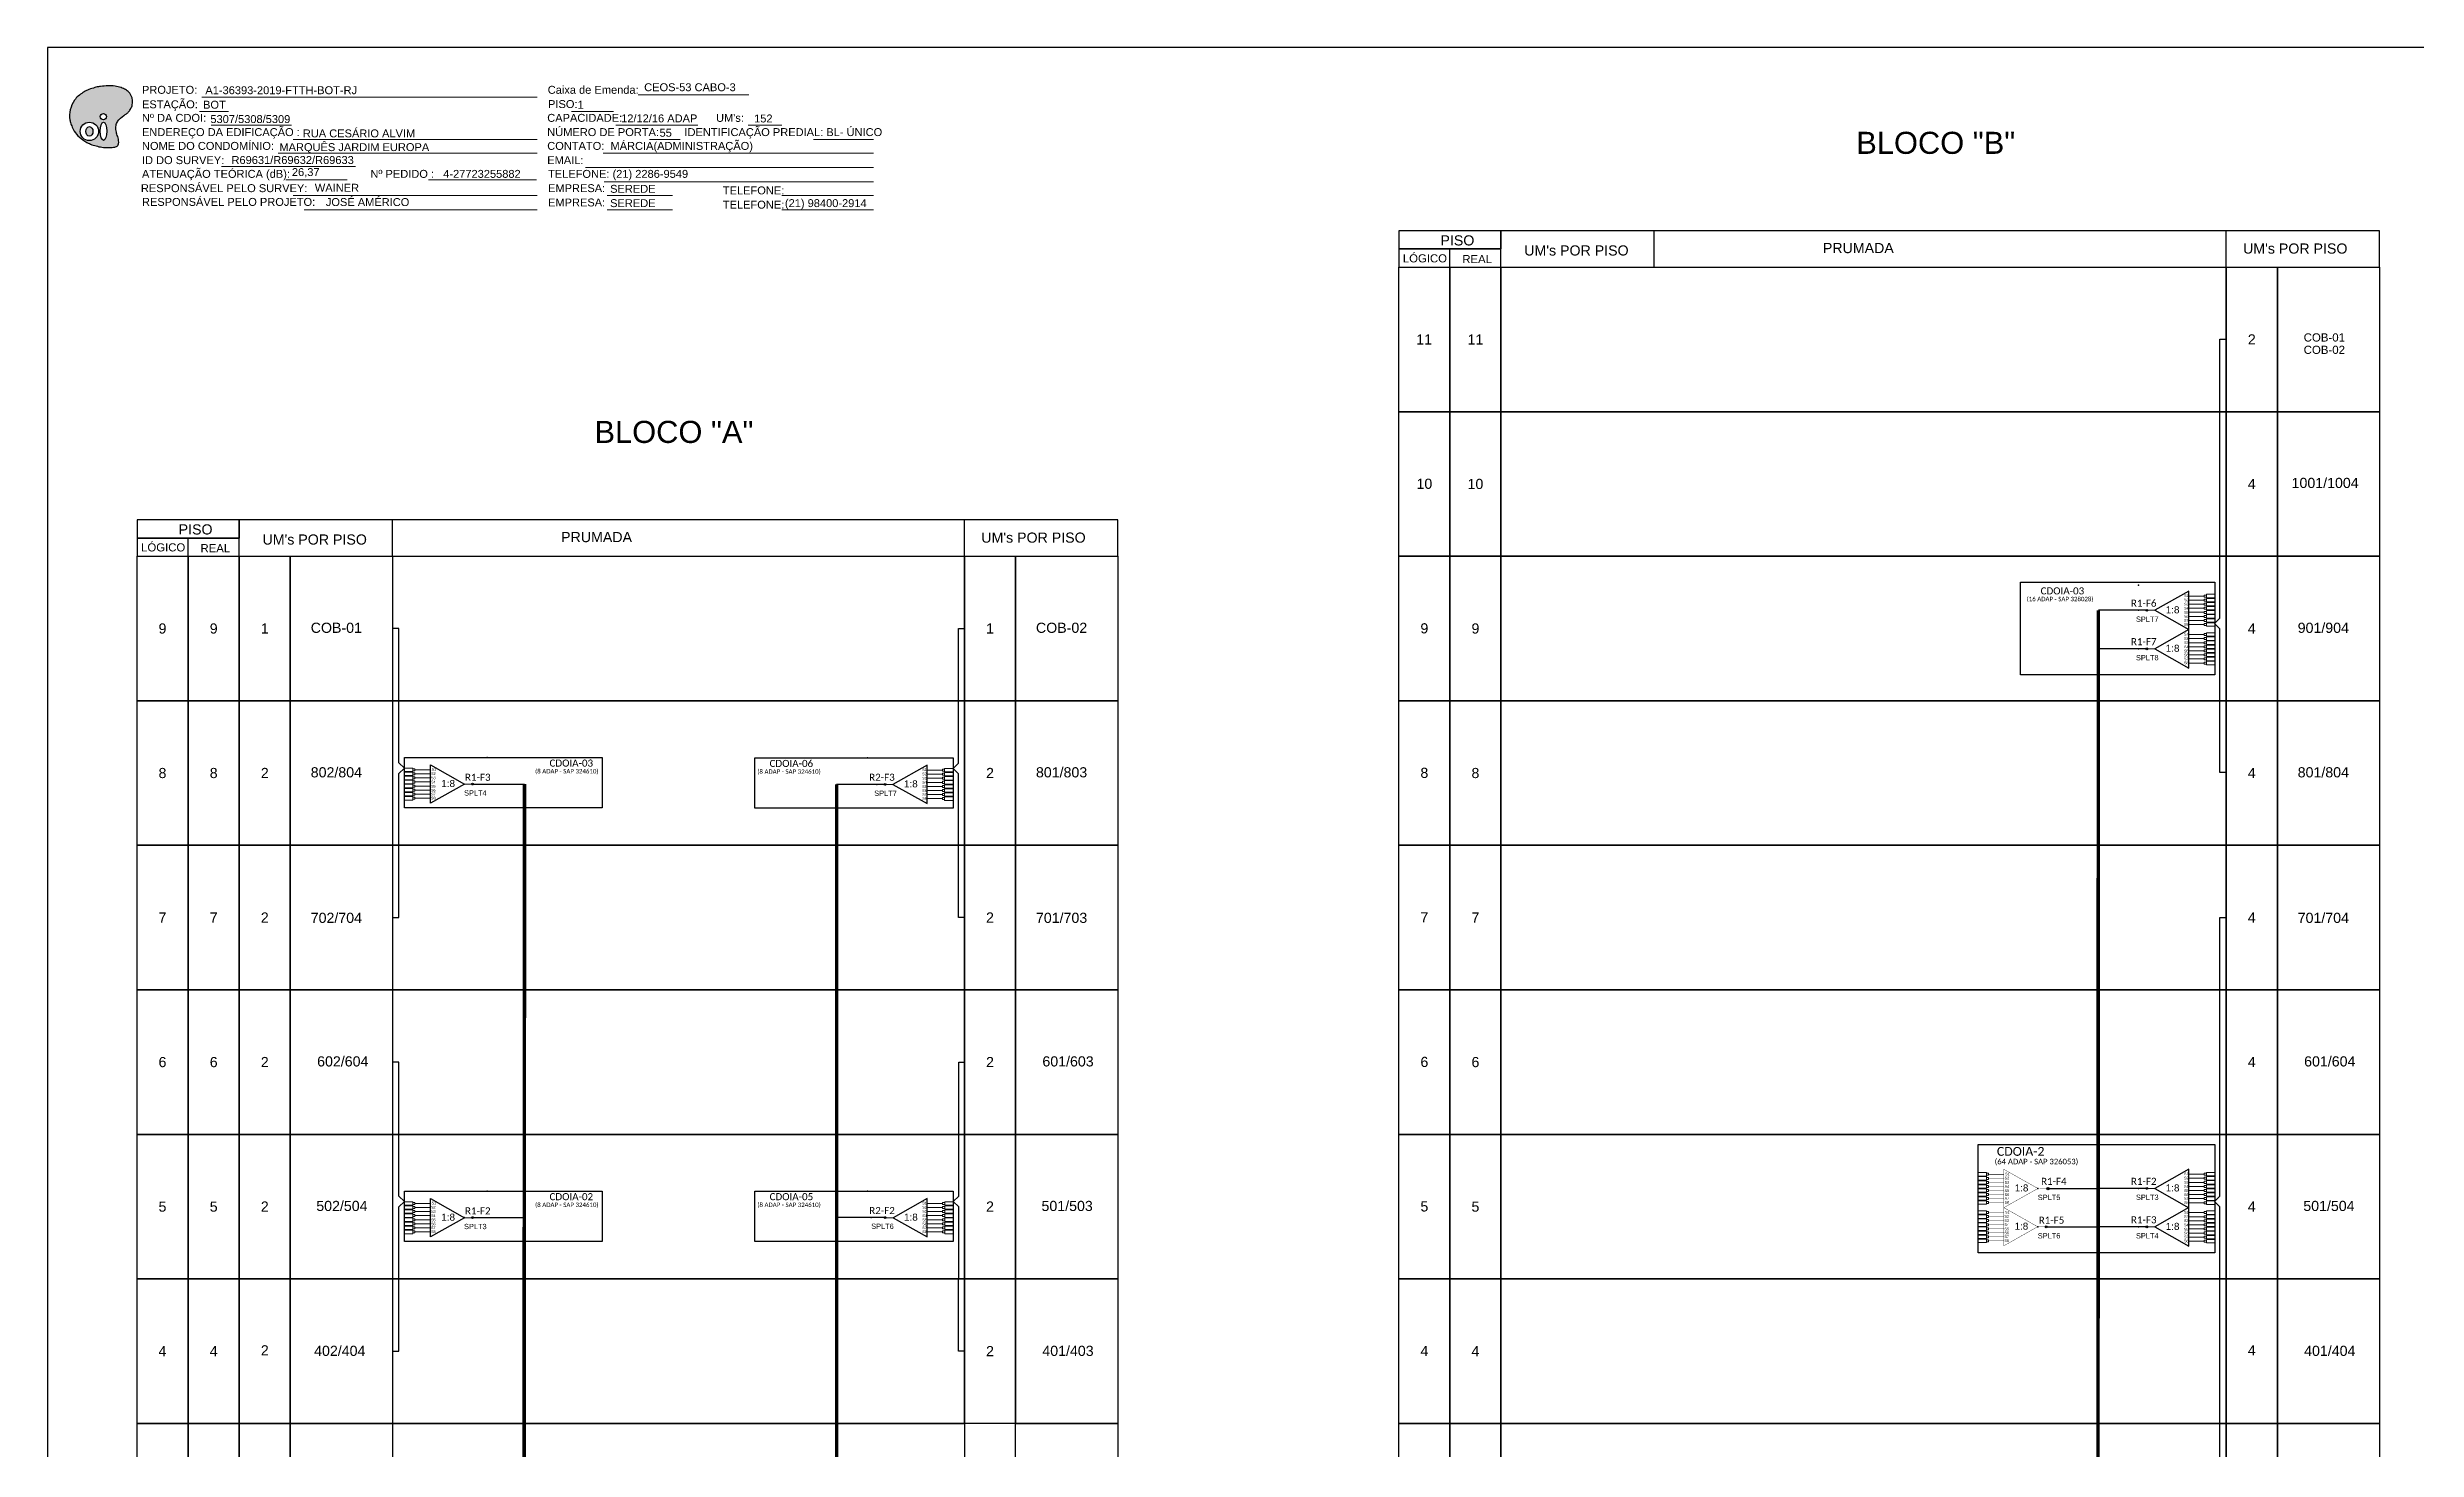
# Model space of a CAD drawing. Header units: millimetres. Extents: x 685560 to 956314, y 7459598 to 7518998.
# Drawn here: x 872214 to 925886, y 7487230 to 7518998 of the extents above; entities that cross this region are included whole.
import ezdxf
from ezdxf.enums import TextEntityAlignment as Align

# ---------------------------------------------------------------- set-up
doc = ezdxf.new("R2010")
doc.units = ezdxf.units.MM
doc.header["$LTSCALE"] = 3
doc.linetypes.add('DASHED', pattern=[0.75, 0.5, -0.25])
doc.styles.add('ARIAL', font='')
doc.styles.get("Standard").update_dxf_attribs({"font": ''})
doc.styles.add('WMF-Calibri0', font='')
doc.styles.get('ARIAL').set_extended_font_data('Arial')
doc.styles.get('Standard').set_extended_font_data('Arial')
doc.styles.get('WMF-Calibri0').set_extended_font_data('Calibri')
doc.linetypes.add('RESERVA', pattern='A,0.5,-0.15,["RESERVA",Standard,S=0.18,R=0,X=0,Y=-0.1],-1.3', length=1.95)

# ---------------------------------------------------------------- blocks, each defined once
blk = doc.blocks.new('SPLT_1-8_SC-APC')
at = {"color": 1}
blk.add_lwpolyline([(-7.37, -2.1), (-17.04, -7.55), (-7.37, -13), (-7.37, -2.1)], dxfattribs=at)
at = {"color": 3, "lineweight": 0}
for points in [[(-2.99, -3.51), (-7.37, -3.51)], [(-7.37, -4.66), (-2.99, -4.66)], [(-7.37, -5.82), (-2.99, -5.82)], [(-2.41, -3.02), (-2.41, -4)], [(-2.41, -3.02), (0, -3.02)], [(-2.41, -4), (0, -4)], [(-2.41, -4.17), (-2.41, -5.16)], [(-2.41, -4.17), (0, -4.17)], [(-2.41, -5.16), (0, -5.16)], [(-2.41, -5.32), (-2.41, -6.31)], [(-2.41, -5.32), (0, -5.32)], [(-2.41, -6.31), (0, -6.31)], [(-2.41, -6.48), (-2.41, -7.46)], [(-2.41, -6.48), (0, -6.48)], [(-7.37, -6.97), (-2.99, -6.97)], [(-7.37, -8.12), (-2.99, -8.12)], [(-7.37, -9.28), (-2.99, -9.28)], [(-7.37, -10.43), (-2.99, -10.43)], [(-7.37, -11.58), (-2.99, -11.58)], [(-2.41, -7.46), (0, -7.46)], [(-2.41, -7.63), (-2.41, -8.62)], [(-2.41, -7.63), (0, -7.63)], [(-2.41, -8.62), (0, -8.62)], [(-2.41, -8.78), (-2.41, -9.77)], [(-2.41, -8.78), (0, -8.78)], [(-2.41, -9.77), (0, -9.77)], [(-2.41, -9.94), (-2.41, -10.92)], [(-2.41, -9.94), (0, -9.94)], [(-2.41, -10.92), (0, -10.92)], [(-2.41, -11.09), (-2.41, -12.08)], [(-2.41, -11.09), (0, -11.09)], [(-2.41, -12.08), (0, -12.08)]]:
    blk.add_lwpolyline(points, dxfattribs=at)
for points in [[(-2.99, -3.22), (-2.41, -3.22), (-2.41, -3.8), (-2.99, -3.8)], [(-2.99, -4.38), (-2.41, -4.38), (-2.41, -4.95), (-2.99, -4.95)], [(-2.99, -5.53), (-2.41, -5.53), (-2.41, -6.1), (-2.99, -6.1)], [(-2.99, -6.68), (-2.41, -6.68), (-2.41, -7.26), (-2.99, -7.26)], [(-2.99, -7.84), (-2.41, -7.84), (-2.41, -8.41), (-2.99, -8.41)], [(-2.99, -8.99), (-2.41, -8.99), (-2.41, -9.56), (-2.99, -9.56)], [(-2.99, -10.14), (-2.41, -10.14), (-2.41, -10.72), (-2.99, -10.72)], [(-2.99, -11.3), (-2.41, -11.3), (-2.41, -11.87), (-2.99, -11.87)]]:
    blk.add_lwpolyline(points, close=True, dxfattribs=at)
at = {"color": 1, "lineweight": 0}
blk.add_lwpolyline([(-17.04, -7.55), (-19.26, -7.55)], dxfattribs=at)
at = {"color": 1, "style": 'ARIAL'}
for s, height, p in [('1:8', 2, (-13.91, -8.4)), ('S1', 0.75, (-8.74, -3.78)), ('S2', 0.75, (-8.74, -4.97)), ('S3', 0.75, (-8.74, -6.18)), ('S4', 0.75, (-8.74, -7.36)), ('S5', 0.75, (-8.74, -8.57)), ('S6', 0.75, (-8.74, -9.69)), ('S7', 0.75, (-8.74, -10.78)), ('S8', 0.75, (-8.74, -11.9))]:
    blk.add_text(s, height=height, dxfattribs=at).set_placement(p)
blk = doc.blocks.new('A$C415C251F')
at = {"color": 3}
blk.add_point((0, 0), dxfattribs=at)
blk = doc.blocks.new('LEG_CDOIA8_C-SPLT_DIR')
at = {"color": 3}
blk.add_blockref('A$C415C251F', (0, 0), dxfattribs=at)
at = {"color": 1, "style": 'WMF-Calibri0', "flags": 4}
blk.add_attdef('CDO', (-26.84, -2.61), '', height=2, dxfattribs=at)
blk.add_attdef('MODELO', text='', height=1.5, dxfattribs=at).set_placement((-22.23, -4.54), align=Align.CENTER)
at = {"style": 'ARIAL', "flags": 4}
blk.add_attdef('SPLITAGEM', text='', height=1.5, dxfattribs=at).set_placement((-18.36, -12.59), align=Align.CENTER)
blk = doc.blocks.new('SPLITTER_')
blk.add_point((0, 0))
at = {"style": 'ARIAL', "flags": 4}
blk.add_attdef('SPLT', (0, -3.26), '', height=1.5, dxfattribs=at)
blk = doc.blocks.new('LEG_CDOIA8_C-SPLT_ESQ')
at = {"color": 3, "extrusion": (0, 0, -1), "xscale": -1, "zscale": -1}
blk.add_blockref('A$C415C251F', (0, 0), dxfattribs=at)
at = {"color": 1, "style": 'WMF-Calibri0', "flags": 4}
blk.add_attdef('MODELO', text='', height=1.5, dxfattribs=at).set_placement((22.54, -4.54), align=Align.CENTER)
blk.add_attdef('CDO', (21.44, -2.61), '', height=2, dxfattribs=at)
at = {"style": 'ARIAL', "flags": 4}
blk.add_attdef('SPLITAGEM', text='', height=1.5, dxfattribs=at).set_placement((18.61, -12.59), align=Align.CENTER)
blk = doc.blocks.new('SPLT_1-8_SC-APC_ESQ')
at = {"color": 3, "lineweight": 0}
for points in [[(2.41, -3.02), (0, -3.02)], [(2.41, -4), (0, -4)], [(2.41, -4.17), (0, -4.17)], [(2.41, -5.16), (0, -5.16)], [(2.41, -5.32), (0, -5.32)], [(2.41, -6.31), (0, -6.31)], [(2.41, -6.48), (0, -6.48)], [(2.41, -3.02), (2.41, -4)], [(2.41, -4.17), (2.41, -5.16)], [(2.41, -5.32), (2.41, -6.31)], [(2.41, -6.48), (2.41, -7.46)], [(2.99, -3.51), (7.37, -3.51)], [(7.37, -4.66), (2.99, -4.66)], [(7.37, -5.82), (2.99, -5.82)], [(2.41, -7.46), (0, -7.46)], [(2.41, -7.63), (0, -7.63)], [(2.41, -8.62), (0, -8.62)], [(2.41, -8.78), (0, -8.78)], [(2.41, -9.77), (0, -9.77)], [(2.41, -9.94), (0, -9.94)], [(2.41, -10.92), (0, -10.92)], [(2.41, -11.09), (0, -11.09)], [(2.41, -12.08), (0, -12.08)], [(2.41, -7.63), (2.41, -8.62)], [(2.41, -8.78), (2.41, -9.77)], [(2.41, -9.94), (2.41, -10.92)], [(2.41, -11.09), (2.41, -12.08)], [(7.37, -6.97), (2.99, -6.97)], [(7.37, -8.12), (2.99, -8.12)], [(7.37, -9.28), (2.99, -9.28)], [(7.37, -10.43), (2.99, -10.43)], [(7.37, -11.58), (2.99, -11.58)]]:
    blk.add_lwpolyline(points, dxfattribs=at)
for points in [[(2.99, -3.22), (2.41, -3.22), (2.41, -3.8), (2.99, -3.8)], [(2.99, -4.38), (2.41, -4.38), (2.41, -4.95), (2.99, -4.95)], [(2.99, -5.53), (2.41, -5.53), (2.41, -6.1), (2.99, -6.1)], [(2.99, -6.68), (2.41, -6.68), (2.41, -7.26), (2.99, -7.26)], [(2.99, -7.84), (2.41, -7.84), (2.41, -8.41), (2.99, -8.41)], [(2.99, -8.99), (2.41, -8.99), (2.41, -9.56), (2.99, -9.56)], [(2.99, -10.14), (2.41, -10.14), (2.41, -10.72), (2.99, -10.72)], [(2.99, -11.3), (2.41, -11.3), (2.41, -11.87), (2.99, -11.87)]]:
    blk.add_lwpolyline(points, close=True, dxfattribs=at)
at = {"color": 1}
blk.add_lwpolyline([(7.37, -2.1), (17.04, -7.55), (7.37, -13), (7.37, -2.1)], dxfattribs=at)
at = {"color": 1, "lineweight": 0}
blk.add_lwpolyline([(17.04, -7.55), (19.26, -7.55)], dxfattribs=at)
at = {"color": 1, "style": 'ARIAL'}
for s, height, p in [('S3', 0.75, (7.55, -6.18)), ('S4', 0.75, (7.55, -7.36)), ('S2', 0.75, (7.56, -4.97)), ('S1', 0.75, (7.7, -3.78)), ('1:8', 2, (10.45, -8.4)), ('S5', 0.75, (7.55, -8.57)), ('S6', 0.75, (7.55, -9.69)), ('S7', 0.75, (7.55, -10.78)), ('S8', 0.75, (7.55, -11.9))]:
    blk.add_text(s, height=height, dxfattribs=at).set_placement(p)
blk = doc.blocks.new('OI')
h = blk.add_hatch(color=40)
edge = h.paths.add_edge_path()
edge.add_spline(control_points=[(4.35, -0.67), (3.92, -0.99), (3.26, -1.5), (2.81, -2.59), (2.9, -3.5), (3.06, -4.27), (3.31, -4.85), (3.37, -5.39), (3.4, -5.88), (3.2, -6.4), (2.54, -6.61), (1.65, -6.63), (0.55, -6.67), (-0.56, -6.42), (-1.61, -6.14), (-2.77, -5.61), (-3.92, -4.77), (-4.89, -3.7), (-5.34, -2.65), (-5.6, -1.94), (-5.85, -0.96), (-5.71, 0.47), (-5.1, 2.02), (-4.14, 3.02), (-3.3, 3.61), (-2.37, 4.16), (-1.36, 4.44), (-0.56, 4.7), (0.79, 4.85), (2.24, 4.97), (3.79, 4.57), (4.67, 4.21), (5.44, 3.65), (5.76, 2.99), (6.03, 2.21), (6.01, 1.46), (5.72, 0.64), (5.31, 0.08), (4.88, -0.38), (4.51, -0.55), (4.35, -0.67)], knot_values=[0, 0, 0, 0, 1.60434, 2.417191, 3.427595, 4.282808, 4.776746, 5.304182, 5.888771, 6.258406, 6.858137, 7.79129, 8.986195, 10.124242, 11.187857, 12.242908, 13.953784, 15.414161, 16.515391, 17.349188, 17.675853, 19.552021, 21.515531, 22.568638, 23.63245, 24.621084, 25.782718, 26.745347, 27.142653, 29.870543, 31.004649, 31.921532, 32.709589, 33.801391, 34.042471, 35.192333, 35.971461, 36.628871, 37.254359, 37.836911, 37.836911, 37.836911, 37.836911], degree=3, periodic=1)
h.paths.add_polyline_path([(1.13, -0.87, -1), (-0.04, -0.87, -1)], flags=16)
edge = h.paths.add_edge_path(flags=16)
edge.add_ellipse((0.56, -3.59), major_axis=(-0.02, 1.71), ratio=0.361305, start_angle=0, end_angle=360)
h.paths.add_polyline_path([(-0.36, -3.62, -1), (-3.8, -3.62, -1)], flags=16)
edge = h.paths.add_edge_path(flags=0)
edge.add_ellipse((-2.08, -3.62), major_axis=(0, 0.885), ratio=0.758294, start_angle=0, end_angle=360)
at = {"color": 40}
for centre, radius in [((-2.08, -3.62), 1.72), ((0.54, -0.87), 0.587)]:
    blk.add_circle(centre, radius, dxfattribs=at)
blk.add_ellipse((-2.08, -3.62), major_axis=(0, 0.885), ratio=0.758294, start_param=-3.141592653589792, end_param=3.141592653589792, dxfattribs=at)
blk.add_ellipse((0.56, -3.59), major_axis=(-0.02, 1.71), ratio=0.361305, dxfattribs=at)
at = {"color": 40, "start_tangent": (-0.800898, -0.598801), "end_tangent": (-0.800898, -0.598801)}
blk.add_spline([(4.35, -0.67), (3.2, -1.78), (2.9, -2.54), (2.92, -3.55), (3.12, -4.38), (3.28, -4.85), (3.37, -5.37), (3.35, -5.95), (3.2, -6.29), (2.66, -6.55), (1.73, -6.63), (0.54, -6.62), (-0.58, -6.41), (-1.6, -6.11), (-2.56, -5.67), (-3.95, -4.67), (-4.89, -3.56), (-5.37, -2.56), (-5.64, -1.78), (-5.72, -1.46), (-5.63, 0.42), (-4.84, 2.22), (-4.13, 2.99), (-3.27, 3.62), (-2.4, 4.09), (-1.3, 4.47), (-0.37, 4.72), (0.02, 4.77), (2.75, 4.8), (3.85, 4.53), (4.69, 4.16), (5.31, 3.68), (5.85, 2.73), (5.93, 2.5), (5.94, 1.35), (5.67, 0.62), (5.29, 0.08), (4.84, -0.36), (4.35, -0.67)], degree=3, dxfattribs=at)

msp = doc.modelspace()

# ---------------------------------------------------------------- hatches: boundary and pattern name
h = msp.add_hatch(color=3)
h.dxf.hatch_style = 1
edge = h.paths.add_edge_path()
edge.add_arc((919775, 7506245), 20.5, 0, 360)
h = msp.add_hatch(color=3)
h.dxf.hatch_style = 1
edge = h.paths.add_edge_path()
edge.add_arc((919775, 7505373), 20.5, 0, 360)
h = msp.add_hatch(color=3)
h.dxf.hatch_style = 1
edge = h.paths.add_edge_path()
edge.add_arc((881843, 7502309), 20.5, 0, 360)
h = msp.add_hatch(color=3)
h.dxf.hatch_style = 1
edge = h.paths.add_edge_path()
edge.add_arc((891192, 7502301), 20.5, 0, 360)
h = msp.add_hatch(color=3)
h.dxf.hatch_style = 1
edge = h.paths.add_edge_path()
edge.add_arc((917534, 7493143), 24.2, 0, 360)
h = msp.add_hatch(color=3)
h.dxf.hatch_style = 1
edge = h.paths.add_edge_path()
edge.add_arc((917534, 7493143), 20.5, 0, 360)
h = msp.add_hatch(color=3)
h.dxf.hatch_style = 1
edge = h.paths.add_edge_path()
edge.add_arc((919775, 7493148), 20.5, 0, 360)
h = msp.add_hatch(color=3)
h.dxf.hatch_style = 1
edge = h.paths.add_edge_path()
edge.add_arc((881843, 7492486), 20.5, 0, 360)
h = msp.add_hatch(color=3)
h.dxf.hatch_style = 1
edge = h.paths.add_edge_path()
edge.add_arc((891193, 7492486), 20.5, 0, 360)
h = msp.add_hatch(color=3)
h.dxf.hatch_style = 1
edge = h.paths.add_edge_path()
edge.add_arc((917495, 7492276), 20.5, 0, 360)
h = msp.add_hatch(color=3)
h.dxf.hatch_style = 1
edge = h.paths.add_edge_path()
edge.add_arc((919775, 7492276), 20.5, 0, 360)

# ---------------------------------------------------------------- linework, layer by layer
for points in [[(872214, 7459598), (956314, 7459598), (956314, 7518998), (872214, 7518998)], [(902829, 7514019), (903987, 7514019), (903987, 7510745), (902829, 7510745)], [(903987, 7514019), (905144, 7514019), (905144, 7510745), (903987, 7510745)], [(905144, 7514019), (921573, 7514019), (921573, 7510745), (905144, 7510745)], [(921573, 7514019), (922731, 7514019), (922731, 7510745), (921573, 7510745)], [(922731, 7514019), (925045, 7514019), (925045, 7510745), (922731, 7510745)], [(902829, 7510745), (903987, 7510745), (903987, 7507471), (902829, 7507471)], [(903987, 7510745), (905144, 7510745), (905144, 7507471), (903987, 7507471)], [(905144, 7510745), (921573, 7510745), (921573, 7507471), (905144, 7507471)], [(921573, 7510745), (922731, 7510745), (922731, 7507471), (921573, 7507471)], [(922731, 7510745), (925045, 7510745), (925045, 7507471), (922731, 7507471)], [(874246, 7507471), (875403, 7507471), (875403, 7504196), (874246, 7504196)], [(875403, 7507471), (876560, 7507471), (876560, 7504196), (875403, 7504196)], [(876560, 7507471), (892990, 7507471), (892990, 7504196), (876560, 7504196)], [(876560, 7507471), (877718, 7507471), (877718, 7504196), (876560, 7504196)], [(877718, 7507471), (880032, 7507471), (880032, 7504196), (877718, 7504196)], [(892990, 7507471), (894147, 7507471), (894147, 7504196), (892990, 7504196)], [(894147, 7507471), (896462, 7507471), (896462, 7504196), (894147, 7504196)], [(902829, 7507471), (903987, 7507471), (903987, 7504196), (902829, 7504196)], [(903987, 7507471), (905144, 7507471), (905144, 7504196), (903987, 7504196)], [(905144, 7507471), (921573, 7507471), (921573, 7504196), (905144, 7504196)], [(921573, 7507471), (922731, 7507471), (922731, 7504196), (921573, 7504196)], [(922731, 7507471), (925045, 7507471), (925045, 7504196), (922731, 7504196)], [(874246, 7504196), (875403, 7504196), (875403, 7500922), (874246, 7500922)], [(875403, 7504196), (876560, 7504196), (876560, 7500922), (875403, 7500922)], [(876560, 7504196), (892990, 7504196), (892990, 7500922), (876560, 7500922)], [(876560, 7504196), (877718, 7504196), (877718, 7500922), (876560, 7500922)], [(877718, 7504196), (880032, 7504196), (880032, 7500922), (877718, 7500922)], [(892990, 7504196), (894147, 7504196), (894147, 7500922), (892990, 7500922)], [(894147, 7504196), (896462, 7504196), (896462, 7500922), (894147, 7500922)], [(902829, 7504196), (903987, 7504196), (903987, 7500922), (902829, 7500922)], [(903987, 7504196), (905144, 7504196), (905144, 7500922), (903987, 7500922)], [(905144, 7504196), (921573, 7504196), (921573, 7500922), (905144, 7500922)], [(921573, 7504196), (922731, 7504196), (922731, 7500922), (921573, 7500922)], [(922731, 7504196), (925045, 7504196), (925045, 7500922), (922731, 7500922)], [(874246, 7500922), (875403, 7500922), (875403, 7497647), (874246, 7497647)], [(875403, 7500922), (876560, 7500922), (876560, 7497647), (875403, 7497647)], [(876560, 7500922), (892990, 7500922), (892990, 7497647), (876560, 7497647)], [(876560, 7500922), (877718, 7500922), (877718, 7497647), (876560, 7497647)], [(877718, 7500922), (880032, 7500922), (880032, 7497647), (877718, 7497647)], [(892990, 7500922), (894147, 7500922), (894147, 7497647), (892990, 7497647)], [(894147, 7500922), (896462, 7500922), (896462, 7497647), (894147, 7497647)], [(902829, 7500922), (903987, 7500922), (903987, 7497647), (902829, 7497647)], [(903987, 7500922), (905144, 7500922), (905144, 7497647), (903987, 7497647)], [(905144, 7500922), (921573, 7500922), (921573, 7497647), (905144, 7497647)], [(921573, 7500922), (922731, 7500922), (922731, 7497647), (921573, 7497647)], [(922731, 7500922), (925045, 7500922), (925045, 7497647), (922731, 7497647)], [(874246, 7497647), (875403, 7497647), (875403, 7494373), (874246, 7494373)], [(875403, 7497647), (876560, 7497647), (876560, 7494373), (875403, 7494373)], [(876560, 7497647), (892990, 7497647), (892990, 7494373), (876560, 7494373)], [(876560, 7497647), (877718, 7497647), (877718, 7494373), (876560, 7494373)], [(877718, 7497647), (880032, 7497647), (880032, 7494373), (877718, 7494373)], [(892990, 7497647), (894147, 7497647), (894147, 7494373), (892990, 7494373)], [(894147, 7497647), (896462, 7497647), (896462, 7494373), (894147, 7494373)], [(902829, 7497647), (903987, 7497647), (903987, 7494373), (902829, 7494373)], [(903987, 7497647), (905144, 7497647), (905144, 7494373), (903987, 7494373)], [(905144, 7497647), (921573, 7497647), (921573, 7494373), (905144, 7494373)], [(921573, 7497647), (922731, 7497647), (922731, 7494373), (921573, 7494373)], [(922731, 7497647), (925045, 7497647), (925045, 7494373), (922731, 7494373)], [(874246, 7494373), (875403, 7494373), (875403, 7491099), (874246, 7491099)], [(875403, 7494373), (876560, 7494373), (876560, 7491099), (875403, 7491099)], [(876560, 7494373), (892990, 7494373), (892990, 7491099), (876560, 7491099)], [(876560, 7494373), (877718, 7494373), (877718, 7491099), (876560, 7491099)], [(877718, 7494373), (880032, 7494373), (880032, 7491099), (877718, 7491099)], [(892990, 7494373), (894147, 7494373), (894147, 7491099), (892990, 7491099)], [(894147, 7494373), (896462, 7494373), (896462, 7491099), (894147, 7491099)], [(902829, 7494373), (903987, 7494373), (903987, 7491099), (902829, 7491099)], [(903987, 7494373), (905144, 7494373), (905144, 7491099), (903987, 7491099)], [(905144, 7494373), (921573, 7494373), (921573, 7491099), (905144, 7491099)], [(921573, 7494373), (922731, 7494373), (922731, 7491099), (921573, 7491099)], [(922731, 7494373), (925045, 7494373), (925045, 7491099), (922731, 7491099)], [(874246, 7491099), (875403, 7491099), (875403, 7487824), (874246, 7487824)], [(875403, 7491099), (876560, 7491099), (876560, 7487824), (875403, 7487824)], [(876560, 7491099), (892990, 7491099), (892990, 7487824), (876560, 7487824)], [(876560, 7491099), (877718, 7491099), (877718, 7487824), (876560, 7487824)], [(877718, 7491099), (880032, 7491099), (880032, 7487824), (877718, 7487824)], [(892990, 7491099), (894147, 7491099), (894147, 7487824), (892990, 7487824)], [(894147, 7491099), (896462, 7491099), (896462, 7487824), (894147, 7487824)], [(902829, 7491099), (903987, 7491099), (903987, 7487824), (902829, 7487824)], [(903987, 7491099), (905144, 7491099), (905144, 7487824), (903987, 7487824)], [(905144, 7491099), (921573, 7491099), (921573, 7487824), (905144, 7487824)], [(921573, 7491099), (922731, 7491099), (922731, 7487824), (921573, 7487824)], [(922731, 7491099), (925045, 7491099), (925045, 7487824), (922731, 7487824)], [(874246, 7487824), (875403, 7487824), (875403, 7484550), (874246, 7484550)], [(875403, 7487824), (876560, 7487824), (876560, 7484550), (875403, 7484550)], [(876560, 7487824), (892990, 7487824), (892990, 7484550), (876560, 7484550)], [(876560, 7487824), (877718, 7487824), (877718, 7484550), (876560, 7484550)], [(877718, 7487824), (880032, 7487824), (880032, 7484550), (877718, 7484550)], [(894147, 7487824), (896462, 7487824), (896462, 7484550), (894147, 7484550)], [(902829, 7487824), (903987, 7487824), (903987, 7484550), (902829, 7484550)], [(903987, 7487824), (905144, 7487824), (905144, 7484550), (903987, 7484550)], [(905144, 7487824), (921573, 7487824), (921573, 7484550), (905144, 7484550)], [(921573, 7487824), (922731, 7487824), (922731, 7484550), (921573, 7484550)], [(922731, 7487824), (925045, 7487824), (925045, 7484550), (922731, 7484550)]]:
    msp.add_lwpolyline(points, close=True)
at = {"color": 7, "lineweight": 0}
for points in [[(875713, 7517873), (883310, 7517873)], [(885594, 7517922), (888108, 7517922)], [(875661, 7517545), (876316, 7517545)], [(884090, 7517549), (885038, 7517549)], [(875928, 7517238), (877742, 7517238)], [(877785, 7516914), (883310, 7516914)], [(885095, 7517238), (886948, 7517238)], [(885853, 7516914), (886548, 7516914)], [(888089, 7517238), (888855, 7517238)], [(889571, 7516914), (890926, 7516914)], [(876160, 7516296), (879192, 7516296)], [(877444, 7516603), (883310, 7516603)], [(884402, 7516279), (890929, 7516279)], [(884806, 7516603), (890929, 7516603)], [(877613, 7516000), (879007, 7516000)], [(877785, 7515644), (883310, 7515644)], [(880846, 7516000), (883296, 7516000)], [(884831, 7515955), (890929, 7515955)], [(884892, 7515644), (886372, 7515644)], [(888852, 7515644), (890929, 7515644)], [(878034, 7515320), (883310, 7515320)], [(884892, 7515320), (886372, 7515320)], [(888852, 7515320), (890929, 7515320)]]:
    msp.add_lwpolyline(points, dxfattribs=at)
at = {"color": 0}
for points in [[(902829, 7514431), (905144, 7514431), (905144, 7514842), (902829, 7514842)], [(902829, 7514019), (905144, 7514019), (905144, 7514431), (902829, 7514431)], [(874246, 7507882), (876560, 7507882), (876560, 7508293), (874246, 7508293)], [(874246, 7507471), (876560, 7507471), (876560, 7507882), (874246, 7507882)]]:
    msp.add_lwpolyline(points, close=True, dxfattribs=at)
for points in [[(905144, 7514019), (925045, 7514019), (925045, 7514842), (905144, 7514842), (905144, 7514842), (905144, 7514431)], [(921572, 7514019), (921572, 7514842)], [(876560, 7507471), (896462, 7507471), (896462, 7508293), (876560, 7508293), (876560, 7508293), (876560, 7507882)], [(892988, 7507471), (892988, 7508293)]]:
    msp.add_lwpolyline(points)
at = {"linetype": 'Continuous'}
for points in [[(908616, 7514019), (908616, 7514842)], [(903987, 7514019), (903987, 7514431)], [(880032, 7507471), (880032, 7508293)], [(875403, 7507471), (875403, 7507882)]]:
    msp.add_lwpolyline(points, dxfattribs=at)
at = {"color": 3}
for points in [[(921429, 7506066), (921429, 7512390), (921573, 7512390)], [(921573, 7502567), (921429, 7502567), (921429, 7505825), (921304, 7505946), (921429, 7506066), (921429, 7506066)], [(880176, 7502792), (880176, 7505834), (880032, 7505833)], [(892858, 7502784), (892858, 7505834), (892990, 7505833)], [(880032, 7499285), (880176, 7499285), (880176, 7502551), (880302, 7502671), (880176, 7502792), (880176, 7502792)], [(892990, 7499285), (892858, 7499285), (892858, 7502543), (892732, 7502664), (892858, 7502784), (892858, 7502784)], [(921429, 7492969), (921429, 7499285), (921573, 7499285)], [(880176, 7492969), (880176, 7496010), (880032, 7496010)], [(892859, 7492969), (892859, 7496010), (892991, 7496010)], [(880032, 7489462), (880176, 7489462), (880176, 7492727), (880302, 7492848), (880176, 7492969), (880176, 7492969)], [(892990, 7489462), (892858, 7489462), (892859, 7492727), (892734, 7492848), (892859, 7492969), (892859, 7492969)], [(921573, 7486187), (921428, 7486187), (921429, 7492727), (921304, 7492848), (921429, 7492969), (921429, 7492969)]]:
    msp.add_lwpolyline(points, dxfattribs=at)
at = {"color": 1}
for points in [[(916915, 7506883), (921316, 7506883), (921316, 7504784), (916915, 7504784)], [(880302, 7502913), (884785, 7502913), (884785, 7501767), (880302, 7501767)], [(888237, 7502905), (892732, 7502905), (892732, 7501759), (888237, 7501759)], [(915954, 7494142), (921316, 7494142), (921316, 7491687), (915954, 7491687)], [(880302, 7493089), (884785, 7493089), (884785, 7491944), (880302, 7491944)], [(888239, 7493089), (892734, 7493089), (892734, 7491944), (888239, 7491944)]]:
    msp.add_lwpolyline(points, close=True, dxfattribs=at)
at = {"color": 5, "const_width": 80}
for points in [[(912655, 7478890), (912655, 7479562), (918665, 7479562), (918677, 7506245)], [(886822, 7476565), (886822, 7477588), (883008, 7477588), (883024, 7502309)]]:
    msp.add_lwpolyline(points, dxfattribs=at)
at = {"color": 5}
for points in [[(919775, 7506245), (918676, 7506245)], [(919775, 7505373), (918676, 7505373)], [(881843, 7502309), (883024, 7502309)], [(919775, 7493148), (918676, 7493148)], [(881843, 7492486), (883024, 7492486)], [(919775, 7492276), (918676, 7492276)]]:
    msp.add_lwpolyline(points, dxfattribs=at)
at = {"color": 6, "const_width": 80}
msp.add_lwpolyline([(887512, 7476565), (887512, 7477588), (890094, 7477588), (890093, 7502301)], dxfattribs=at)
at = {"color": 6}
for points in [[(891192, 7502301), (890093, 7502301)], [(891193, 7492486), (890094, 7492486)]]:
    msp.add_lwpolyline(points, dxfattribs=at)
at = {"color": 3, "lineweight": 0}
for points in [[(916145, 7493507), (915954, 7493507)], [(916145, 7493428), (915954, 7493428)], [(916145, 7493415), (915954, 7493415)], [(916145, 7493337), (915954, 7493337)], [(916145, 7493323), (915954, 7493323)], [(916145, 7493245), (915954, 7493245)], [(916145, 7493232), (915954, 7493232)], [(916145, 7493154), (915954, 7493154)], [(916145, 7493140), (915954, 7493140)], [(916145, 7493507), (916145, 7493428)], [(916145, 7493415), (916145, 7493337)], [(916145, 7493323), (916145, 7493245)], [(916145, 7493232), (916145, 7493154)], [(916145, 7493140), (916145, 7493062)], [(916141, 7492640), (915950, 7492640)], [(916141, 7492561), (915950, 7492561)], [(916145, 7493062), (915954, 7493062)], [(916145, 7493049), (915954, 7493049)], [(916145, 7492971), (915954, 7492971)], [(916145, 7492957), (915954, 7492957)], [(916145, 7492879), (915954, 7492879)], [(916145, 7492866), (915954, 7492866)], [(916145, 7492788), (915954, 7492788)], [(916141, 7492640), (916141, 7492561)], [(916145, 7493049), (916145, 7492971)], [(916145, 7492957), (916145, 7492879)], [(916145, 7492866), (916145, 7492788)], [(916141, 7492548), (915950, 7492548)], [(916141, 7492470), (915950, 7492470)], [(916141, 7492457), (915950, 7492457)], [(916141, 7492378), (915950, 7492378)], [(916141, 7492365), (915950, 7492365)], [(916141, 7492287), (915950, 7492287)], [(916141, 7492274), (915950, 7492274)], [(916141, 7492195), (915950, 7492195)], [(916141, 7492182), (915950, 7492182)], [(916141, 7492104), (915950, 7492104)], [(916141, 7492091), (915950, 7492091)], [(916141, 7492548), (916141, 7492470)], [(916141, 7492457), (916141, 7492378)], [(916141, 7492365), (916141, 7492287)], [(916141, 7492274), (916141, 7492195)], [(916141, 7492182), (916141, 7492104)], [(916141, 7492091), (916141, 7492012)], [(916141, 7492012), (915950, 7492012)], [(916141, 7491999), (915950, 7491999)], [(916141, 7491921), (915950, 7491921)], [(916141, 7491999), (916141, 7491921)]]:
    msp.add_lwpolyline(points, dxfattribs=at)
for points in [[(916191, 7493490), (916145, 7493490), (916145, 7493445), (916191, 7493445)], [(916191, 7493399), (916145, 7493399), (916145, 7493353), (916191, 7493353)], [(916191, 7493307), (916145, 7493307), (916145, 7493262), (916191, 7493262)], [(916191, 7493216), (916145, 7493216), (916145, 7493170), (916191, 7493170)], [(916191, 7493124), (916145, 7493124), (916145, 7493079), (916191, 7493079)], [(916187, 7492623), (916141, 7492623), (916141, 7492578), (916187, 7492578)], [(916191, 7493032), (916145, 7493032), (916145, 7492987), (916191, 7492987)], [(916191, 7492941), (916145, 7492941), (916145, 7492895), (916191, 7492895)], [(916191, 7492849), (916145, 7492849), (916145, 7492804), (916191, 7492804)], [(916187, 7492532), (916141, 7492532), (916141, 7492486), (916187, 7492486)], [(916187, 7492440), (916141, 7492440), (916141, 7492395), (916187, 7492395)], [(916187, 7492349), (916141, 7492349), (916141, 7492303), (916187, 7492303)], [(916187, 7492257), (916141, 7492257), (916141, 7492212), (916187, 7492212)], [(916187, 7492166), (916141, 7492166), (916141, 7492120), (916187, 7492120)], [(916187, 7492074), (916141, 7492074), (916141, 7492029), (916187, 7492029)], [(916187, 7491983), (916141, 7491983), (916141, 7491937), (916187, 7491937)]]:
    msp.add_lwpolyline(points, close=True, dxfattribs=at)
at = {"color": 30, "linetype": 'DASHED', "lineweight": 0, "ltscale": 2.5}
for points, const_width in [([(916191, 7493467), (916538, 7493467)], 7.94), ([(916538, 7493376), (916191, 7493376)], 7.94), ([(916538, 7493284), (916191, 7493284)], 7.94), ([(916538, 7493193), (916191, 7493193)], 7.94), ([(916538, 7493101), (916191, 7493101)], 7.94), ([(917345, 7493143), (917534, 7493143)], 8.47), ([(916187, 7492601), (916535, 7492601)], 7.94), ([(916538, 7493010), (916191, 7493010)], 7.94), ([(916538, 7492918), (916191, 7492918)], 7.94), ([(916538, 7492827), (916191, 7492827)], 7.94), ([(916535, 7492509), (916187, 7492509)], 7.94), ([(916535, 7492417), (916187, 7492417)], 7.94), ([(916535, 7492326), (916187, 7492326)], 7.94), ([(916535, 7492234), (916187, 7492234)], 7.94), ([(916535, 7492143), (916187, 7492143)], 7.94), ([(916535, 7492051), (916187, 7492051)], 7.94), ([(917306, 7492276), (917495, 7492276)], 8.47), ([(916535, 7491960), (916187, 7491960)], 7.94)]:
    msp.add_lwpolyline(points, dxfattribs=dict(at, const_width=const_width))
at = {"color": 30, "linetype": 'DASHED', "ltscale": 2.5, "const_width": 7.94}
for points in [[(916538, 7493579), (917306, 7493147), (916538, 7492714), (916538, 7493579)], [(916535, 7492713), (917302, 7492280), (916535, 7491848), (916535, 7492713)]]:
    msp.add_lwpolyline(points, dxfattribs=at)
at = {"color": 8, "linetype": 'RESERVA', "ltscale": 100}
for points in [[(917558, 7493143), (918676, 7493148)], [(917495, 7492276), (918676, 7492276)]]:
    msp.add_lwpolyline(points, dxfattribs=at)
at = {"color": 3}
for centre, radius in [((919775, 7506245), 20.5), ((919775, 7505373), 20.5), ((881843, 7502309), 20.5), ((891192, 7502301), 20.5), ((917534, 7493143), 24.2), ((917534, 7493143), 20.5), ((919775, 7493148), 20.5), ((881843, 7492486), 20.5), ((891193, 7492486), 20.5), ((917495, 7492276), 20.5), ((919775, 7492276), 20.5)]:
    msp.add_circle(centre, radius, dxfattribs=at)

# ---------------------------------------------------------------- block references
at = {"color": 7, "xscale": 121.392392519577, "yscale": 121.392392553389, "zscale": 121.3923925163967, "rotation": 0.1532895858424417}
msp.add_blockref('OI', (873417, 7517535), dxfattribs=at)
at = {"color": 1}
ref = msp.add_blockref('LEG_CDOIA8_C-SPLT_DIR', (919587, 7506814), dxfattribs=dict(at, xscale=80.00000000001819, yscale=79.99999999992724, zscale=80))
ref.add_attrib('CDO', 'CDOIA-03', (917368, 7506605), dxfattribs={"color": 1, "height": 160, "style": 'WMF-Calibri0'})
ref.add_attrib('MODELO', '(16 ADAP - SAP 328028)', dxfattribs={"color": 1, "height": 100, "style": 'WMF-Calibri0'}).set_placement((917809, 7506451), align=Align.CENTER)
at = {"color": 3, "xscale": 80.00000000001819, "yscale": 79.99999999992724, "zscale": 80}
for p in [(921316, 7506849), (921316, 7505977), (892732, 7502905), (921316, 7493751), (892734, 7493089), (921316, 7492880)]:
    msp.add_blockref('SPLT_1-8_SC-APC', p, dxfattribs=at)
ref = msp.add_blockref('SPLITTER_', (919585, 7506245), dxfattribs=dict(xscale=80.00000000001819, yscale=79.99999999992724, zscale=80))
ref.add_attrib('SPLT', 'SPLT7', (919528, 7505984), dxfattribs={"height": 120, "style": 'ARIAL'})
ref = msp.add_blockref('SPLITTER_', (919585, 7505373), dxfattribs=dict(xscale=80.00000000001819, yscale=79.99999999992724, zscale=80))
ref.add_attrib('SPLT', 'SPLT8', (919528, 7505112), dxfattribs={"height": 120, "style": 'ARIAL'})
at = {"color": 3}
ref = msp.add_blockref('LEG_CDOIA8_C-SPLT_ESQ', (882178, 7502913), dxfattribs=dict(at, xscale=80.00000000001819, yscale=79.99999999992724, zscale=80))
ref.add_attrib('CDO', 'CDOIA-03', (883589, 7502704), dxfattribs={"color": 1, "height": 160, "style": 'WMF-Calibri0'})
ref.add_attrib('MODELO', '(8 ADAP - SAP 324610)', dxfattribs={"color": 1, "height": 100, "style": 'WMF-Calibri0'}).set_placement((883981, 7502550), align=Align.CENTER)
at = {"color": 1}
ref = msp.add_blockref('LEG_CDOIA8_C-SPLT_DIR', (890794, 7502905), dxfattribs=dict(at, xscale=80.00000000001819, yscale=79.99999999992724, zscale=80))
ref.add_attrib('CDO', 'CDOIA-06', (888574, 7502696), dxfattribs={"color": 1, "height": 160, "style": 'WMF-Calibri0'})
ref.add_attrib('MODELO', '(8 ADAP - SAP 324610)', dxfattribs={"color": 1, "height": 100, "style": 'WMF-Calibri0'}).set_placement((889015, 7502542), align=Align.CENTER)
at = {"xscale": 80.00000000001819, "yscale": 79.99999999992724, "zscale": 80}
for p in [(880302, 7502913), (880302, 7493089)]:
    msp.add_blockref('SPLT_1-8_SC-APC_ESQ', p, dxfattribs=at)
ref = msp.add_blockref('SPLITTER_', (881653, 7502309), dxfattribs=dict(xscale=80.00000000001819, yscale=79.99999999992724, zscale=80))
ref.add_attrib('SPLT', 'SPLT4', (881653, 7502048), dxfattribs={"height": 120, "style": 'ARIAL'})
ref = msp.add_blockref('SPLITTER_', (891001, 7502301), dxfattribs=dict(xscale=80.00000000001819, yscale=79.99999999992724, zscale=80))
ref.add_attrib('SPLT', 'SPLT7', (890945, 7502040), dxfattribs={"height": 120, "style": 'ARIAL'})
ref = msp.add_blockref('SPLITTER_', (917304, 7493145), dxfattribs=dict(xscale=80.00000000001819, yscale=79.99999999992724, zscale=80))
ref.add_attrib('SPLT', 'SPLT5', (917304, 7492884), dxfattribs={"height": 120, "style": 'ARIAL'})
ref = msp.add_blockref('SPLITTER_', (919585, 7493148), dxfattribs=dict(xscale=80.00000000001819, yscale=79.99999999992724, zscale=80))
ref.add_attrib('SPLT', 'SPLT3', (919528, 7492887), dxfattribs={"height": 120, "style": 'ARIAL'})
at = {"color": 3}
ref = msp.add_blockref('LEG_CDOIA8_C-SPLT_ESQ', (882178, 7493089), dxfattribs=dict(at, xscale=80.00000000001819, yscale=79.99999999992724, zscale=80))
ref.add_attrib('CDO', 'CDOIA-02', (883589, 7492881), dxfattribs={"color": 1, "height": 160, "style": 'WMF-Calibri0'})
ref.add_attrib('MODELO', '(8 ADAP - SAP 324610)', dxfattribs={"color": 1, "height": 100, "style": 'WMF-Calibri0'}).set_placement((883981, 7492727), align=Align.CENTER)
at = {"color": 1}
ref = msp.add_blockref('LEG_CDOIA8_C-SPLT_DIR', (890795, 7493089), dxfattribs=dict(at, xscale=80.00000000001819, yscale=79.99999999992724, zscale=80))
ref.add_attrib('CDO', 'CDOIA-05', (888575, 7492881), dxfattribs={"color": 1, "height": 160, "style": 'WMF-Calibri0'})
ref.add_attrib('MODELO', '(8 ADAP - SAP 324610)', dxfattribs={"color": 1, "height": 100, "style": 'WMF-Calibri0'}).set_placement((889016, 7492727), align=Align.CENTER)
ref = msp.add_blockref('SPLITTER_', (881653, 7492486), dxfattribs=dict(xscale=80.00000000001819, yscale=79.99999999992724, zscale=80))
ref.add_attrib('SPLT', 'SPLT3', (881653, 7492225), dxfattribs={"height": 120, "style": 'ARIAL'})
at = {"color": 5}
ref = msp.add_blockref('SPLITTER_', (890876, 7492491), dxfattribs=dict(at, xscale=80.00000000001819, yscale=79.99999999992724, zscale=80))
ref.add_attrib('SPLT', 'SPLT6', (890876, 7492230), dxfattribs={"height": 120, "style": 'ARIAL'})
ref = msp.add_blockref('SPLITTER_', (917304, 7492276), dxfattribs=dict(xscale=80.00000000001819, yscale=79.99999999992724, zscale=80))
ref.add_attrib('SPLT', 'SPLT6', (917304, 7492015), dxfattribs={"height": 120, "style": 'ARIAL'})
ref = msp.add_blockref('SPLITTER_', (919585, 7492276), dxfattribs=dict(xscale=80.00000000001819, yscale=79.99999999992724, zscale=80))
ref.add_attrib('SPLT', 'SPLT4', (919528, 7492015), dxfattribs={"height": 120, "style": 'ARIAL'})

# ---------------------------------------------------------------- texts
at = {"color": 7, "lineweight": 0, "style": 'ARIAL'}
for s, height, p in [('PROJETO:', 179.3, (874357, 7517947)), ('ESTAÇÃO:', 179.3, (874357, 7517619)), ('Caixa de Emenda:', 179.27, (883549, 7517947)), ('PISO:', 179.3, (883556, 7517624)), ('Nº DA CDOI:', 179.27, (874357, 7517312)), ('CAPACIDADE:', 179.27, (883538, 7517312)), ("UM's:", 179.3, (887362, 7517312)), ('ENDEREÇO DA EDIFICAÇÃO :', 179.27, (874357, 7516989)), ('NOME DO CONDOMÍNIO:', 179.27, (874357, 7516677)), ('CONTATO:  MÁRCIA(ADMINISTRAÇÃO) ', 179.27, (883538, 7516677)), ('NÚMERO DE PORTA:', 179.27, (883538, 7516989)), ('IDENTIFICAÇÃO PREDIAL: BL- ÚNICO', 179.27, (886646, 7516989)), ('ATENUAÇÃO TEÓRICA (dB):', 179.27, (874357, 7516043)), ('ID DO SURVEY:', 179.27, (874357, 7516354)), ('Nº PEDIDO :   4-27723255882', 179.27, (879532, 7516043)), ('EMAIL:', 179.3, (883538, 7516354)), ('TELEFONE: (21) 2286-9549 ', 179.27, (883556, 7516043)), ('RESPONSÁVEL PELO SURVEY:', 179.27, (874333, 7515719)), ('EMPRESA:', 179.3, (883556, 7515719)), ('TELEFONE:', 179.3, (887516, 7515668)), ('RESPONSÁVEL PELO PROJETO:', 179.27, (874357, 7515408)), ('EMPRESA:', 179.3, (883556, 7515395)), ('TELEFONE:', 179.3, (887516, 7515345))]:
    msp.add_text(s, height=height, dxfattribs=at).set_placement(p)
at = {"color": 7, "style": 'ARIAL'}
for s, height, p in [('BOT', 179.3, (875741, 7517610)), ('A1-36393-2019-FTTH-BOT-RJ ', 179.27, (875793, 7517938)), ('1', 179, (884225, 7517609)), ('CEOS-53 CABO-3', 179.27, (885734, 7518006)), ('12/12/16 ADAP', 179.27, (885212, 7517300)), ('152', 179.3, (888224, 7517298)), ('MARQUÊS JARDIM EUROPA', 179.27, (877470, 7516649)), ('RUA CESÁRIO ALVIM', 179.27, (878001, 7516960)), ('55', 179.3, (886082, 7516974)), ('R69631/R69632/R69633', 179.27, (876385, 7516357)), ('26,37', 179.3, (877753, 7516084)), ('WAINER', 179.3, (878273, 7515728)), ('SEREDE', 179.3, (884962, 7515704)), ('JOSÉ AMÉRICO', 179.27, (878522, 7515404)), ('SEREDE', 179.3, (884962, 7515380)), ('(21) 98400-2914', 179.27, (888922, 7515380))]:
    msp.add_text(s, height=height, dxfattribs=at).set_placement(p)
msp.add_text('5307/5308/5309', height=179.27, dxfattribs=at).set_placement((876812, 7517284), align=Align.CENTER)
at = {"color": 4, "style": 'ARIAL'}
for s, p in [('BLOCO "B"', (913192, 7516586)), ('BLOCO "A"', (884608, 7510037))]:
    msp.add_text(s, height=500, dxfattribs=at).set_placement(p)
at = {"color": 0, "style": 'ARIAL'}
for s, height, p in [('     PISO', 230, (903326, 7514511)), ('PRUMADA', 230, (912436, 7514337)), ('  LÓGICO', 184, (902778, 7514127)), ('    REAL', 184, (903982, 7514110)), ("UM's POR PISO", 230, (905671, 7514283)), ("UM's POR PISO", 230, (921955, 7514326)), ('     PISO', 230, (874742, 7507963)), ('  LÓGICO', 184, (874195, 7507579)), ('    REAL', 184, (875398, 7507561)), ("UM's POR PISO", 230, (877088, 7507734)), ('PRUMADA', 230, (883852, 7507789)), ("UM's POR PISO", 230, (893371, 7507777))]:
    msp.add_text(s, height=height, dxfattribs=at).set_placement(p)
at = {"style": 'ARIAL'}
for s, height, p in [('COB-01', 185.4, (923328, 7512334)), ('COB-02', 185.4, (923328, 7512054)), ('1001/1004', 230, (923054, 7509016)), ('901/904', 230, (923192, 7505734)), ('COB-01', 230, (878180, 7505734)), ('COB-02', 230, (894609, 7505734)), ('802/804', 230, (878180, 7502460)), ('801/803', 230, (894609, 7502460)), ('801/804', 230, (923192, 7502460)), ('702/704', 230, (878180, 7499163)), ('701/703', 230, (894609, 7499163)), ('701/704', 230, (923192, 7499163)), ('602/604', 230, (878325, 7495911)), ('601/603', 230, (894755, 7495911)), ('601/604', 230, (923338, 7495911)), ('502/504', 230, (878306, 7492636)), ('501/503', 230, (894735, 7492636)), ('501/504', 230, (923319, 7492636)), ('402/404', 230, (878257, 7489353)), ('401/403', 230, (894754, 7489353)), ('401/404', 230, (923338, 7489353))]:
    msp.add_text(s, height=height, dxfattribs=at).set_placement(p)
at = {"color": 5, "style": 'WMF-Calibri0'}
for s, p in [('R1-F6', (919415, 7506326)), ('R1-F7', (919415, 7505455)), ('R1-F3', (881675, 7502383)), ('R1-F4', (917378, 7493229)), ('R1-F2', (919415, 7493229)), ('R1-F2', (881675, 7492559)), ('R1-F5', (917326, 7492349)), ('R1-F3', (919415, 7492357))]:
    msp.add_text(s, height=160, dxfattribs=at).set_placement(p)
at = {"color": 6, "style": 'WMF-Calibri0'}
for s, p in [('R2-F3', (890831, 7502383)), ('R2-F2', (890832, 7492567))]:
    msp.add_text(s, height=160, dxfattribs=at).set_placement(p)
at = {"color": 1, "style": 'WMF-Calibri0'}
msp.add_text('(64 ADAP - SAP 326053)', height=125, dxfattribs=at).set_placement((917274, 7493694), align=Align.CENTER)
msp.add_text('CDOIA-2', height=200, dxfattribs=at).set_placement((916378, 7493887))
at = {"color": 30, "style": 'ARIAL'}
for s, height, p in [('S3', 59.5, (916553, 7493256)), ('S5', 59.5, (916552, 7493066)), ('S2', 59.5, (916553, 7493352)), ('S4', 59.5, (916553, 7493162)), ('S1', 59.5, (916564, 7493446)), ('1:8', 158.8, (916783, 7493079)), ('S7', 59.5, (916553, 7492890)), ('S8', 59.5, (916553, 7492801)), ('S6', 59.5, (916553, 7492977)), ('S1', 59.5, (916561, 7492579)), ('S5', 59.5, (916549, 7492199)), ('S2', 59.5, (916550, 7492485)), ('S3', 59.5, (916549, 7492389)), ('S4', 59.5, (916549, 7492295)), ('S6', 59.5, (916549, 7492110)), ('S7', 59.5, (916549, 7492023)), ('1:8', 158.8, (916779, 7492213)), ('S8', 59.5, (916549, 7491934))]:
    msp.add_text(s, height=height, dxfattribs=at).set_placement(p)
at = {"style": 'ARIAL', "flags": 12}
for tag, p in [('11', (903403, 7512382)), ('11', (904565, 7512382)), ('2', (922152, 7512383)), ('10', (903408, 7509112)), ('10', (904565, 7509108)), ('4', (922152, 7509108)), ('9', (874822, 7505833)), ('9', (875982, 7505833)), ('1', (877139, 7505834)), ('1', (893568, 7505834)), ('9', (903408, 7505837)), ('9', (904565, 7505833)), ('4', (922152, 7505834)), ('8', (874822, 7502559)), ('8', (875982, 7502559)), ('2', (877139, 7502560)), ('2', (893568, 7502560)), ('8', (903408, 7502563)), ('8', (904565, 7502559)), ('4', (922152, 7502560)), ('7', (874822, 7499285)), ('7', (875982, 7499285)), ('2', (877139, 7499285)), ('2', (893568, 7499285)), ('7', (903408, 7499288)), ('7', (904565, 7499285)), ('4', (922152, 7499285)), ('6', (874822, 7496010)), ('6', (875982, 7496010)), ('2', (877139, 7496011)), ('2', (893568, 7496011)), ('6', (903408, 7496014)), ('6', (904565, 7496010)), ('4', (922152, 7496011)), ('5', (874822, 7492736)), ('5', (875982, 7492736)), ('2', (877139, 7492737)), ('2', (893568, 7492737)), ('5', (903408, 7492740)), ('5', (904565, 7492736)), ('4', (922152, 7492737)), ('4', (874822, 7489462)), ('4', (875982, 7489462)), ('2', (877139, 7489480)), ('2', (893568, 7489462)), ('4', (903408, 7489465)), ('4', (904565, 7489462)), ('4', (922152, 7489480))]:
    msp.add_attdef(tag, text='XX', height=230, dxfattribs=at).set_placement(p, align=Align.MIDDLE_CENTER)

doc.saveas('drawing.dxf')
